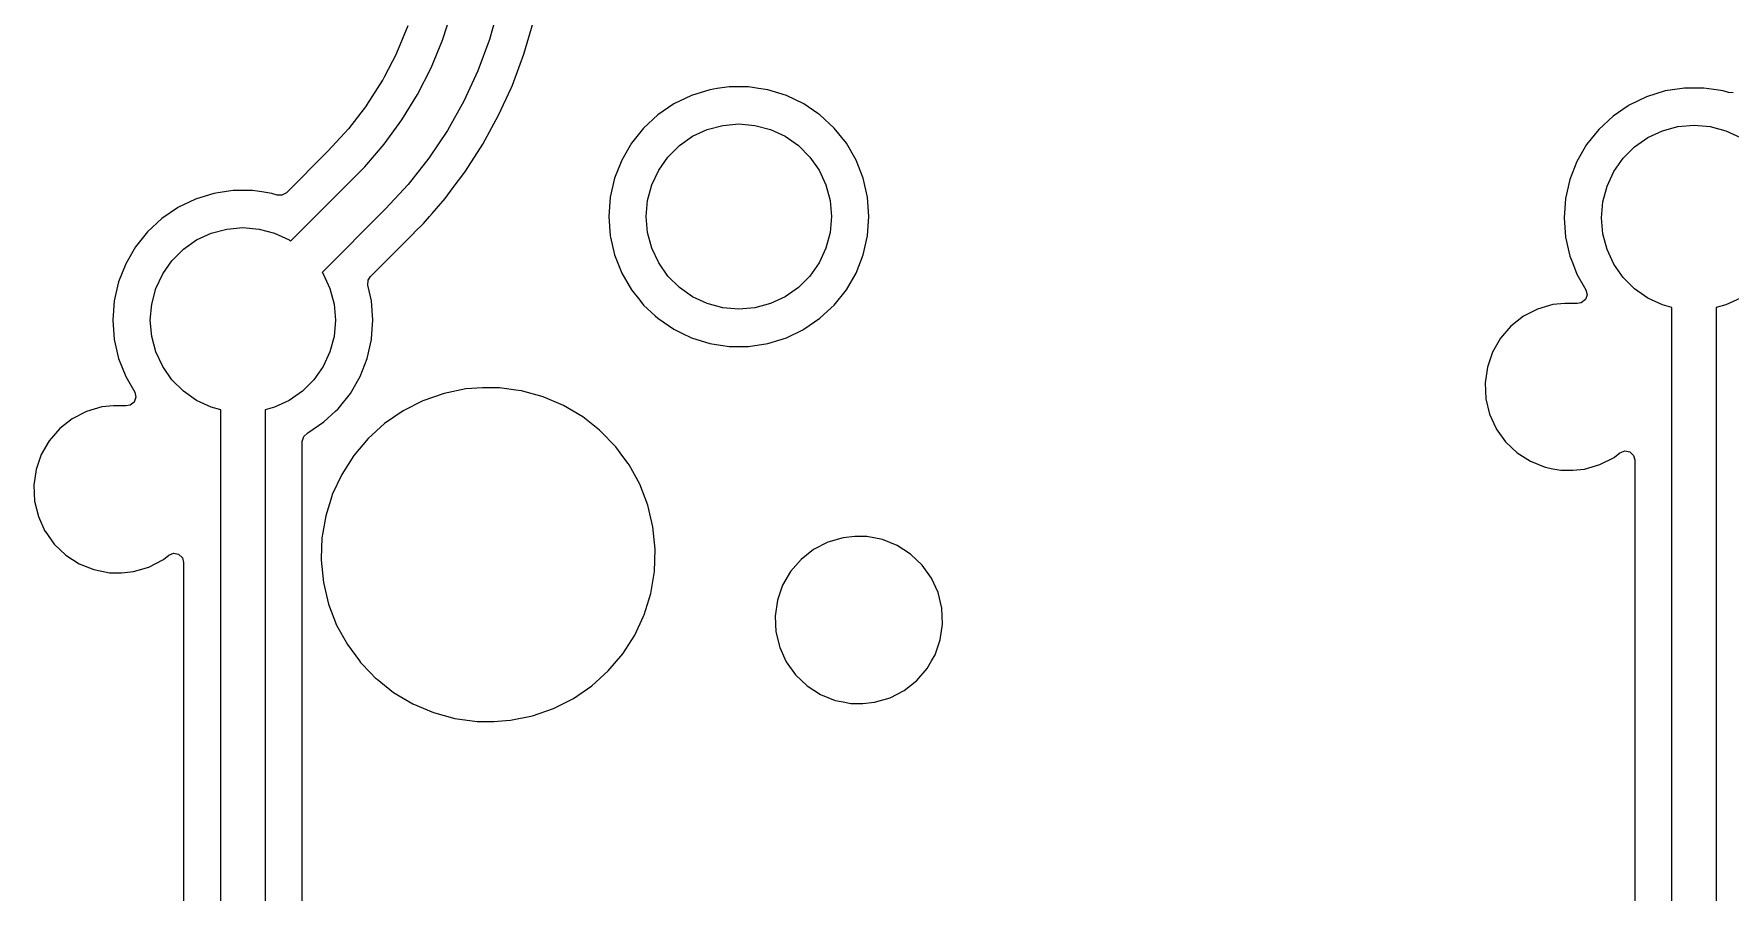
# Model space of a CAD drawing. Extents: x 68 to 346, y -197 to -84.
# Drawn here: x 103.2 to 126.09, y -128.35 to -116.77 of the extents above; entities that cross this region are included whole.
import ezdxf

# ---------------------------------------------------------------- set-up
doc = ezdxf.new("R2010")
doc.units = 0
doc.layers.add('BLACK', color=7, linetype='CONTINUOUS')

msp = doc.modelspace()

# ---------------------------------------------------------------- linework, layer by layer
at = {"layer": 'BLACK', "linetype": 'CONTINUOUS'}
for p, q in [((108.711, -116.851), (108.835, -116.467)), ((109.466, -116.41), (109.344, -116.844)), ((108.243, -116.66), (108.09, -117.029)), ((109.809, -117.042), (109.935, -116.614)), ((108.556, -117.224), (108.711, -116.851)), ((109.344, -116.844), (109.188, -117.267)), ((108.088, -117.034), (107.923, -117.35)), ((108.09, -117.029), (108.088, -117.034)), ((109.654, -117.46), (109.76, -117.176)), ((109.76, -117.176), (109.809, -117.042)), ((109.809, -117.042), (109.809, -117.042)), ((107.901, -117.393), (107.686, -117.73)), ((107.904, -117.388), (107.901, -117.393)), ((107.923, -117.35), (107.904, -117.388)), ((108.373, -117.584), (108.556, -117.224)), ((109.188, -117.267), (108.999, -117.676)), ((108.161, -117.928), (108.373, -117.584)), ((109.468, -117.866), (109.636, -117.499)), ((109.636, -117.499), (109.654, -117.46)), ((112.07, -117.599), (111.834, -117.713)), ((112.321, -117.522), (112.07, -117.599)), ((112.418, -117.507), (112.321, -117.522)), ((112.321, -117.522), (112.321, -117.522)), ((112.321, -117.522), (112.321, -117.522)), ((112.58, -117.483), (112.418, -117.507)), ((112.842, -117.483), (112.58, -117.483)), ((112.58, -117.483), (112.58, -117.483)), ((112.977, -117.503), (112.842, -117.483)), ((112.842, -117.483), (112.842, -117.483)), ((113.102, -117.522), (112.977, -117.503)), ((113.353, -117.599), (113.102, -117.522)), ((113.102, -117.522), (113.102, -117.522)), ((113.102, -117.522), (113.102, -117.522)), ((113.589, -117.713), (113.353, -117.599)), ((113.353, -117.599), (113.353, -117.599)), ((124.963, -117.616), (124.727, -117.729)), ((125.214, -117.538), (124.963, -117.616)), ((125.311, -117.523), (125.214, -117.538)), ((125.214, -117.538), (125.214, -117.538)), ((125.214, -117.538), (125.214, -117.538)), ((125.473, -117.499), (125.311, -117.523)), ((125.735, -117.499), (125.473, -117.499)), ((125.473, -117.499), (125.473, -117.499)), ((125.87, -117.519), (125.735, -117.499)), ((125.735, -117.499), (125.735, -117.499)), ((125.995, -117.538), (125.87, -117.519)), ((126.068, -117.561), (125.995, -117.538)), ((125.995, -117.538), (125.995, -117.538)), ((125.995, -117.538), (125.995, -117.538)), ((126.131, -117.563), (126.068, -117.561)), ((107.683, -117.734), (107.44, -118.051)), ((107.686, -117.73), (107.683, -117.734)), ((108.999, -117.676), (108.779, -118.07)), ((109.255, -118.257), (109.468, -117.866)), ((111.617, -117.861), (111.424, -118.039)), ((111.834, -117.713), (111.617, -117.861)), ((111.834, -117.713), (111.834, -117.713)), ((113.777, -117.841), (113.589, -117.713)), ((113.589, -117.713), (113.589, -117.713)), ((113.589, -117.713), (113.589, -117.713)), ((113.589, -117.713), (113.589, -117.713)), ((113.806, -117.861), (113.777, -117.841)), ((113.998, -118.039), (113.806, -117.861)), ((124.51, -117.877), (124.317, -118.056)), ((124.714, -117.738), (124.51, -117.877)), ((124.727, -117.729), (124.714, -117.738)), ((124.727, -117.729), (124.727, -117.729)), ((124.727, -117.729), (124.727, -117.729)), ((124.727, -117.729), (124.727, -117.729)), ((107.388, -118.108), (107.165, -118.352)), ((107.436, -118.055), (107.388, -118.108)), ((107.44, -118.051), (107.436, -118.055)), ((107.924, -118.255), (108.161, -117.928)), ((108.779, -118.07), (108.528, -118.445)), ((111.424, -118.039), (111.261, -118.244)), ((112.086, -118.15), (112.284, -118.058)), ((112.284, -118.058), (112.494, -118.002)), ((112.494, -118.002), (112.711, -117.983)), ((112.711, -117.983), (112.928, -118.002)), ((112.928, -118.002), (113.139, -118.058)), ((113.139, -118.058), (113.336, -118.15)), ((114.162, -118.244), (113.998, -118.039)), ((113.998, -118.039), (113.998, -118.039)), ((113.998, -118.039), (113.998, -118.039)), ((124.317, -118.056), (124.154, -118.261)), ((124.979, -118.167), (125.177, -118.075)), ((125.177, -118.075), (125.387, -118.019)), ((125.387, -118.019), (125.604, -118)), ((125.604, -118), (125.821, -118.019)), ((125.821, -118.019), (126.032, -118.075)), ((126.032, -118.075), (126.229, -118.167)), ((107.165, -118.352), (106.604, -118.912)), ((107.662, -118.563), (107.924, -118.255)), ((109.182, -118.37), (109.255, -118.257)), ((109.255, -118.257), (109.255, -118.257)), ((111.261, -118.244), (111.13, -118.471)), ((111.754, -118.43), (111.908, -118.275)), ((111.908, -118.275), (112.086, -118.15)), ((113.336, -118.15), (113.515, -118.275)), ((113.515, -118.275), (113.669, -118.43)), ((114.293, -118.471), (114.162, -118.244)), ((124.154, -118.261), (124.023, -118.488)), ((124.647, -118.446), (124.801, -118.292)), ((124.801, -118.292), (124.979, -118.167)), ((107.519, -118.705), (107.662, -118.563)), ((108.528, -118.445), (108.249, -118.799)), ((109.014, -118.632), (109.182, -118.37)), ((111.13, -118.471), (111.034, -118.716)), ((111.629, -118.608), (111.754, -118.43)), ((113.669, -118.43), (113.794, -118.608)), ((114.389, -118.716), (114.293, -118.471)), ((124.023, -118.488), (123.927, -118.732)), ((124.522, -118.625), (124.647, -118.446)), ((106.661, -119.563), (107.519, -118.705)), ((107.519, -118.705), (107.519, -118.705)), ((107.519, -118.705), (107.519, -118.705)), ((108.249, -118.799), (107.943, -119.13)), ((108.856, -118.842), (109.014, -118.632)), ((109.014, -118.632), (109.014, -118.632)), ((111.034, -118.716), (110.975, -118.971)), ((111.034, -118.716), (111.034, -118.716)), ((111.48, -119.016), (111.537, -118.805)), ((111.537, -118.805), (111.629, -118.608)), ((113.794, -118.608), (113.886, -118.805)), ((113.886, -118.805), (113.942, -119.016)), ((114.447, -118.971), (114.389, -118.716)), ((123.927, -118.732), (123.868, -118.988)), ((123.927, -118.732), (123.927, -118.732)), ((124.43, -118.822), (124.522, -118.625)), ((105.375, -118.998), (105.139, -119.112)), ((105.626, -118.92), (105.375, -118.998)), ((105.736, -118.904), (105.626, -118.92)), ((105.626, -118.92), (105.626, -118.92)), ((105.626, -118.92), (105.626, -118.92)), ((105.885, -118.881), (105.736, -118.904)), ((106.148, -118.881), (105.885, -118.881)), ((105.885, -118.881), (105.885, -118.881)), ((106.27, -118.9), (106.148, -118.881)), ((106.148, -118.881), (106.148, -118.881)), ((106.407, -118.92), (106.27, -118.9)), ((106.48, -118.943), (106.407, -118.92)), ((106.407, -118.92), (106.407, -118.92)), ((106.407, -118.92), (106.407, -118.92)), ((106.543, -118.946), (106.48, -118.943)), ((106.604, -118.912), (106.543, -118.946)), ((108.572, -119.191), (108.746, -118.989)), ((108.746, -118.989), (108.856, -118.842)), ((110.975, -118.971), (110.956, -119.233)), ((110.975, -118.971), (110.975, -118.971)), ((111.461, -119.233), (111.48, -119.016)), ((113.942, -119.016), (113.961, -119.233)), ((114.467, -119.233), (114.447, -118.971)), ((114.447, -118.971), (114.447, -118.971)), ((114.447, -118.971), (114.447, -118.971)), ((114.447, -118.971), (114.447, -118.971)), ((123.868, -118.988), (123.849, -119.25)), ((123.868, -118.988), (123.868, -118.988)), ((124.354, -119.25), (124.373, -119.033)), ((124.373, -119.033), (124.43, -118.822)), ((104.922, -119.259), (104.73, -119.438)), ((105.135, -119.114), (104.922, -119.259)), ((105.139, -119.112), (105.135, -119.114)), ((105.139, -119.112), (105.139, -119.112)), ((105.139, -119.112), (105.139, -119.112)), ((105.139, -119.112), (105.139, -119.112)), ((107.943, -119.13), (107.085, -119.987)), ((107.943, -119.13), (107.943, -119.13)), ((108.455, -119.326), (108.535, -119.233)), ((108.535, -119.233), (108.572, -119.191)), ((110.956, -119.233), (110.956, -119.233)), ((110.956, -119.233), (110.975, -119.495)), ((111.48, -119.45), (111.461, -119.233)), ((113.961, -119.233), (113.942, -119.45)), ((114.447, -119.495), (114.467, -119.233)), ((114.467, -119.233), (114.467, -119.233)), ((123.849, -119.25), (123.849, -119.25)), ((123.849, -119.25), (123.868, -119.511)), ((124.373, -119.467), (124.354, -119.25)), ((104.73, -119.438), (104.566, -119.643)), ((105.392, -119.549), (105.589, -119.457)), ((105.589, -119.457), (105.8, -119.401)), ((105.8, -119.401), (106.017, -119.382)), ((106.017, -119.382), (106.234, -119.401)), ((106.234, -119.401), (106.444, -119.457)), ((106.444, -119.457), (106.642, -119.549)), ((107.737, -120.043), (108.329, -119.452)), ((108.329, -119.452), (108.33, -119.451)), ((108.329, -119.452), (108.329, -119.452)), ((108.33, -119.45), (108.455, -119.326)), ((108.33, -119.451), (108.33, -119.45)), ((110.975, -119.495), (110.975, -119.495)), ((110.975, -119.495), (110.975, -119.495)), ((110.975, -119.495), (110.975, -119.495)), ((110.975, -119.495), (110.979, -119.511)), ((111.537, -119.661), (111.48, -119.45)), ((113.942, -119.45), (113.886, -119.661)), ((114.389, -119.75), (114.447, -119.495)), ((114.447, -119.495), (114.447, -119.495)), ((124.43, -119.677), (124.373, -119.467)), ((104.566, -119.643), (104.435, -119.87)), ((105.059, -119.828), (105.213, -119.674)), ((105.213, -119.674), (105.392, -119.549)), ((106.642, -119.549), (106.661, -119.563)), ((110.979, -119.511), (111.034, -119.75)), ((111.629, -119.858), (111.537, -119.661)), ((113.886, -119.661), (113.794, -119.858)), ((123.868, -119.511), (123.868, -119.511)), ((123.868, -119.511), (123.927, -119.767)), ((124.522, -119.875), (124.43, -119.677)), ((104.435, -119.87), (104.339, -120.114)), ((104.934, -120.007), (105.059, -119.828)), ((111.034, -119.75), (111.034, -119.75)), ((111.034, -119.75), (111.034, -119.75)), ((111.034, -119.75), (111.13, -119.995)), ((111.754, -120.037), (111.629, -119.858)), ((113.794, -119.858), (113.669, -120.037)), ((114.293, -119.995), (114.389, -119.75)), ((123.927, -119.767), (123.927, -119.767)), ((123.927, -119.767), (123.927, -119.767)), ((123.927, -119.767), (123.961, -119.854)), ((123.961, -119.854), (124.023, -120.011)), ((124.647, -120.053), (124.522, -119.875)), ((104.339, -120.114), (104.281, -120.37)), ((104.339, -120.114), (104.339, -120.114)), ((104.842, -120.204), (104.934, -120.007)), ((107.085, -119.987), (107.099, -120.007)), ((107.099, -120.007), (107.191, -120.204)), ((107.704, -120.158), (107.708, -120.089)), ((107.752, -120.37), (107.704, -120.158)), ((107.708, -120.089), (107.737, -120.043)), ((111.13, -119.995), (111.261, -120.222)), ((111.908, -120.191), (111.754, -120.037)), ((112.086, -120.316), (111.908, -120.191)), ((113.515, -120.191), (113.336, -120.316)), ((113.669, -120.037), (113.515, -120.191)), ((114.162, -120.222), (114.293, -119.995)), ((124.023, -120.011), (124.143, -120.22)), ((124.801, -120.207), (124.647, -120.053)), ((104.281, -120.37), (104.261, -120.632)), ((104.281, -120.37), (104.281, -120.37)), ((104.767, -120.632), (104.786, -120.415)), ((104.786, -120.415), (104.842, -120.204)), ((107.191, -120.204), (107.248, -120.415)), ((107.248, -120.415), (107.267, -120.632)), ((107.772, -120.632), (107.752, -120.37)), ((107.752, -120.37), (107.752, -120.37)), ((107.752, -120.37), (107.752, -120.37)), ((107.752, -120.37), (107.752, -120.37)), ((111.261, -120.222), (111.373, -120.362)), ((111.373, -120.362), (111.424, -120.427)), ((112.284, -120.408), (112.086, -120.316)), ((112.494, -120.464), (112.284, -120.408)), ((113.139, -120.408), (112.928, -120.464)), ((113.336, -120.316), (113.139, -120.408)), ((113.998, -120.427), (114.162, -120.222)), ((123.698, -120.42), (123.492, -120.481)), ((123.859, -120.405), (123.698, -120.42)), ((123.698, -120.42), (123.698, -120.42)), ((124.02, -120.405), (123.859, -120.405)), ((124.024, -120.405), (124.02, -120.405)), ((124.082, -120.397), (124.024, -120.405)), ((124.137, -120.354), (124.082, -120.397)), ((124.16, -120.288), (124.137, -120.354)), ((124.143, -120.22), (124.16, -120.288)), ((124.979, -120.332), (124.801, -120.207)), ((125.177, -120.424), (124.979, -120.332)), ((126.229, -120.332), (126.032, -120.424)), ((104.261, -120.632), (104.261, -120.632)), ((104.261, -120.632), (104.281, -120.893)), ((104.786, -120.849), (104.767, -120.632)), ((107.267, -120.632), (107.248, -120.849)), ((107.754, -120.877), (107.772, -120.632)), ((107.772, -120.632), (107.772, -120.632)), ((111.424, -120.427), (111.582, -120.573)), ((111.582, -120.573), (111.617, -120.605)), ((111.617, -120.605), (111.834, -120.753)), ((112.711, -120.483), (112.494, -120.464)), ((112.928, -120.464), (112.711, -120.483)), ((113.589, -120.753), (113.806, -120.605)), ((113.806, -120.605), (113.958, -120.465)), ((113.958, -120.465), (113.998, -120.427)), ((113.998, -120.427), (113.998, -120.427)), ((113.998, -120.427), (113.998, -120.427)), ((123.301, -120.579), (123.132, -120.712)), ((123.492, -120.481), (123.301, -120.579)), ((125.304, -120.458), (125.177, -120.424)), ((125.304, -132.448), (125.304, -120.458)), ((126.032, -120.424), (125.904, -120.458)), ((125.904, -120.458), (125.904, -132.448)), ((104.842, -121.059), (104.786, -120.849)), ((107.248, -120.849), (107.191, -121.059)), ((107.752, -120.893), (107.754, -120.877)), ((111.834, -120.753), (111.834, -120.753)), ((111.834, -120.753), (111.834, -120.753)), ((111.834, -120.753), (111.834, -120.753)), ((111.834, -120.753), (111.94, -120.805)), ((111.94, -120.805), (112.07, -120.867)), ((112.07, -120.867), (112.07, -120.867)), ((112.07, -120.867), (112.07, -120.867)), ((112.07, -120.867), (112.321, -120.944)), ((113.102, -120.944), (113.353, -120.867)), ((113.353, -120.867), (113.573, -120.761)), ((113.573, -120.761), (113.589, -120.753)), ((113.589, -120.753), (113.589, -120.753)), ((113.589, -120.753), (113.589, -120.753)), ((122.991, -120.875), (122.884, -121.061)), ((123.132, -120.712), (122.991, -120.875)), ((123.132, -120.712), (123.132, -120.712)), ((104.281, -120.893), (104.281, -120.893)), ((104.281, -120.893), (104.339, -121.149)), ((104.934, -121.257), (104.842, -121.059)), ((107.191, -121.059), (107.099, -121.257)), ((107.694, -121.149), (107.752, -120.893)), ((112.321, -120.944), (112.58, -120.984)), ((112.58, -120.984), (112.842, -120.984)), ((112.842, -120.984), (113.102, -120.944)), ((122.884, -121.061), (122.814, -121.264)), ((104.339, -121.149), (104.339, -121.149)), ((104.339, -121.149), (104.339, -121.149)), ((104.339, -121.149), (104.348, -121.172)), ((104.348, -121.172), (104.435, -121.393)), ((105.059, -121.435), (104.934, -121.257)), ((107.099, -121.257), (106.974, -121.435)), ((107.598, -121.393), (107.694, -121.149)), ((122.814, -121.264), (122.783, -121.477)), ((122.814, -121.264), (122.814, -121.264)), ((104.435, -121.393), (104.556, -121.602)), ((105.213, -121.589), (105.059, -121.435)), ((106.974, -121.435), (106.82, -121.589)), ((107.467, -121.621), (107.598, -121.393)), ((109.027, -121.559), (108.732, -121.619)), ((109.252, -121.544), (109.027, -121.559)), ((109.027, -121.559), (109.027, -121.559)), ((109.478, -121.544), (109.252, -121.544)), ((109.252, -121.544), (109.252, -121.544)), ((109.702, -121.574), (109.478, -121.544)), ((122.783, -121.477), (122.783, -121.477)), ((122.783, -121.477), (122.793, -121.691)), ((104.271, -121.787), (104.111, -121.802)), ((104.432, -121.787), (104.271, -121.787)), ((104.436, -121.788), (104.432, -121.787)), ((104.494, -121.779), (104.436, -121.788)), ((104.549, -121.736), (104.494, -121.779)), ((104.572, -121.67), (104.549, -121.736)), ((104.556, -121.602), (104.572, -121.67)), ((105.392, -121.714), (105.213, -121.589)), ((105.589, -121.806), (105.392, -121.714)), ((106.642, -121.714), (106.444, -121.806)), ((106.82, -121.589), (106.642, -121.714)), ((107.303, -121.826), (107.467, -121.621)), ((108.447, -121.718), (108.178, -121.854)), ((108.732, -121.619), (108.447, -121.718)), ((108.447, -121.718), (108.447, -121.718)), ((109.777, -121.584), (109.702, -121.574)), ((110.068, -121.664), (109.777, -121.584)), ((110.345, -121.782), (110.068, -121.664)), ((110.068, -121.664), (110.068, -121.664)), ((110.604, -121.935), (110.345, -121.782)), ((122.793, -121.691), (122.844, -121.9)), ((103.714, -121.962), (103.545, -122.094)), ((103.905, -121.863), (103.714, -121.962)), ((104.111, -121.802), (103.905, -121.863)), ((104.111, -121.802), (104.111, -121.802)), ((104.111, -121.802), (104.111, -121.802)), ((105.717, -121.841), (105.589, -121.806)), ((105.717, -133.83), (105.717, -121.841)), ((106.444, -121.806), (106.317, -121.841)), ((106.317, -121.841), (106.317, -133.83)), ((106.894, -122.152), (107.111, -122.004)), ((107.111, -122.004), (107.268, -121.859)), ((107.268, -121.859), (107.303, -121.826)), ((107.303, -121.826), (107.303, -121.826)), ((107.303, -121.826), (107.303, -121.826)), ((107.93, -122.025), (107.706, -122.227)), ((108.178, -121.854), (107.93, -122.025)), ((110.831, -122.114), (110.604, -121.935)), ((110.604, -121.935), (110.604, -121.935)), ((110.604, -121.935), (110.604, -121.935)), ((122.844, -121.9), (122.844, -121.9)), ((122.844, -121.9), (122.933, -122.094)), ((103.545, -122.094), (103.404, -122.257)), ((103.545, -122.094), (103.545, -122.094)), ((106.817, -122.267), (106.837, -122.2)), ((106.837, -122.2), (106.887, -122.155)), ((106.887, -122.155), (106.894, -122.152)), ((107.706, -122.227), (107.512, -122.457)), ((110.841, -122.122), (110.831, -122.114)), ((111.05, -122.339), (110.841, -122.122)), ((122.933, -122.094), (122.933, -122.096)), ((122.933, -122.096), (123.058, -122.271)), ((103.296, -122.443), (103.226, -122.646)), ((103.404, -122.257), (103.296, -122.443)), ((106.817, -123.87), (106.817, -122.267)), ((107.512, -122.457), (107.35, -122.711)), ((111.147, -122.47), (111.05, -122.339)), ((111.216, -122.564), (111.147, -122.47)), ((123.058, -122.271), (123.058, -122.271)), ((123.058, -122.271), (123.058, -122.271)), ((123.058, -122.271), (123.214, -122.419)), ((123.214, -122.419), (123.214, -122.419)), ((123.214, -122.419), (123.214, -122.419)), ((123.214, -122.419), (123.394, -122.535)), ((124.333, -122.58), (124.524, -122.482)), ((124.524, -122.482), (124.528, -122.478)), ((124.528, -122.478), (124.603, -122.419)), ((124.603, -122.419), (124.668, -122.393)), ((124.668, -122.393), (124.737, -122.406)), ((124.737, -122.406), (124.787, -122.455)), ((124.787, -122.455), (124.804, -122.517)), ((103.226, -122.646), (103.196, -122.859)), ((103.226, -122.646), (103.226, -122.646)), ((107.35, -122.711), (107.223, -122.984)), ((107.35, -122.711), (107.35, -122.711)), ((111.229, -122.581), (111.216, -122.564)), ((111.374, -122.845), (111.229, -122.581)), ((123.394, -122.535), (123.594, -122.615)), ((123.594, -122.615), (123.699, -122.636)), ((123.699, -122.636), (123.805, -122.656)), ((123.805, -122.656), (123.805, -122.656)), ((123.805, -122.656), (123.966, -122.656)), ((123.966, -122.656), (124.126, -122.641)), ((123.966, -122.656), (123.966, -122.656)), ((124.126, -122.641), (124.333, -122.58)), ((124.804, -122.517), (124.804, -132.448)), ((103.196, -122.859), (103.196, -122.859)), ((103.196, -122.859), (103.206, -123.074)), ((111.482, -123.127), (111.374, -122.845)), ((103.206, -123.074), (103.256, -123.282)), ((107.216, -123.006), (107.134, -123.272)), ((107.223, -122.984), (107.216, -123.006)), ((107.223, -122.984), (107.223, -122.984)), ((111.552, -123.42), (111.482, -123.127)), ((103.256, -123.282), (103.256, -123.282)), ((103.256, -123.282), (103.345, -123.477)), ((107.134, -123.272), (107.096, -123.497)), ((103.345, -123.477), (103.346, -123.478)), ((103.346, -123.478), (103.47, -123.653)), ((107.083, -123.569), (107.074, -123.846)), ((107.096, -123.497), (107.083, -123.569)), ((111.582, -123.719), (111.552, -123.42)), ((113.91, -123.627), (113.719, -123.726)), ((114.117, -123.567), (113.91, -123.627)), ((114.277, -123.551), (114.117, -123.567)), ((114.117, -123.567), (114.117, -123.567)), ((114.117, -123.567), (114.117, -123.567)), ((114.438, -123.551), (114.277, -123.551)), ((114.649, -123.592), (114.438, -123.551)), ((114.438, -123.551), (114.438, -123.551)), ((114.849, -123.672), (114.649, -123.592)), ((103.47, -123.653), (103.47, -123.653)), ((103.47, -123.653), (103.47, -123.653)), ((103.47, -123.653), (103.626, -123.801)), ((103.626, -123.801), (103.626, -123.801)), ((103.626, -123.801), (103.626, -123.801)), ((103.626, -123.801), (103.807, -123.918)), ((104.943, -123.859), (105.015, -123.801)), ((105.015, -123.801), (105.08, -123.775)), ((105.08, -123.775), (105.149, -123.789)), ((105.149, -123.789), (105.2, -123.837)), ((105.2, -123.837), (105.216, -123.899)), ((107.074, -123.846), (107.073, -123.87)), ((111.572, -124.021), (111.582, -123.719)), ((113.719, -123.726), (113.55, -123.859)), ((115.029, -123.788), (114.849, -123.672)), ((115.185, -123.937), (115.029, -123.788)), ((103.807, -123.918), (104.006, -123.997)), ((104.006, -123.997), (104.112, -124.018)), ((104.112, -124.018), (104.217, -124.038)), ((104.217, -124.038), (104.217, -124.038)), ((104.217, -124.038), (104.378, -124.038)), ((104.378, -124.038), (104.539, -124.023)), ((104.378, -124.038), (104.378, -124.038)), ((104.539, -124.023), (104.745, -123.962)), ((104.745, -123.962), (104.936, -123.864)), ((104.936, -123.864), (104.943, -123.859)), ((105.216, -123.899), (105.216, -133.83)), ((106.817, -130.729), (106.817, -123.87)), ((107.073, -123.87), (107.104, -124.17)), ((111.522, -124.318), (111.572, -124.021)), ((113.41, -124.021), (113.302, -124.207)), ((113.55, -123.859), (113.41, -124.021)), ((113.55, -123.859), (113.55, -123.859)), ((115.31, -124.112), (115.185, -123.937)), ((115.185, -123.937), (115.185, -123.937)), ((115.185, -123.937), (115.185, -123.937)), ((107.104, -124.17), (107.104, -124.17)), ((107.104, -124.17), (107.173, -124.463)), ((113.302, -124.207), (113.232, -124.41)), ((115.399, -124.307), (115.31, -124.112)), ((115.45, -124.516), (115.399, -124.307)), ((107.173, -124.463), (107.173, -124.463)), ((107.173, -124.463), (107.282, -124.744)), ((111.433, -124.605), (111.522, -124.318)), ((113.232, -124.41), (113.201, -124.623)), ((113.232, -124.41), (113.232, -124.41)), ((115.46, -124.731), (115.45, -124.516)), ((107.282, -124.744), (107.282, -124.744)), ((107.282, -124.744), (107.427, -125.008)), ((111.306, -124.879), (111.424, -124.623)), ((111.424, -124.623), (111.433, -124.605)), ((113.201, -124.623), (113.201, -124.623)), ((113.201, -124.623), (113.211, -124.838)), ((115.429, -124.943), (115.46, -124.731)), ((111.144, -125.133), (111.306, -124.879)), ((113.211, -124.838), (113.262, -125.047)), ((115.359, -125.147), (115.429, -124.943)), ((107.427, -125.008), (107.427, -125.008)), ((107.427, -125.008), (107.589, -125.229)), ((107.589, -125.229), (107.605, -125.251)), ((110.949, -125.363), (111.144, -125.133)), ((113.262, -125.047), (113.262, -125.047)), ((113.262, -125.047), (113.351, -125.241)), ((115.251, -125.333), (115.312, -125.229)), ((115.312, -125.229), (115.359, -125.147)), ((107.605, -125.251), (107.742, -125.392)), ((107.742, -125.392), (107.803, -125.456)), ((107.803, -125.456), (107.815, -125.468)), ((110.726, -125.565), (110.949, -125.363)), ((113.351, -125.241), (113.351, -125.242)), ((113.351, -125.242), (113.476, -125.417)), ((113.476, -125.417), (113.476, -125.417)), ((113.476, -125.417), (113.476, -125.417)), ((113.476, -125.417), (113.632, -125.566)), ((115.111, -125.495), (115.251, -125.333)), ((115.251, -125.333), (115.251, -125.333)), ((107.815, -125.468), (107.827, -125.477)), ((107.827, -125.477), (108.051, -125.654)), ((108.051, -125.654), (108.051, -125.654)), ((108.051, -125.654), (108.051, -125.654)), ((108.051, -125.654), (108.31, -125.808)), ((110.477, -125.735), (110.726, -125.565)), ((113.632, -125.566), (113.632, -125.566)), ((113.632, -125.566), (113.632, -125.566)), ((113.632, -125.566), (113.812, -125.682)), ((113.812, -125.682), (114.012, -125.762)), ((114.751, -125.727), (114.942, -125.628)), ((114.942, -125.628), (115.111, -125.495)), ((108.31, -125.808), (108.588, -125.926)), ((109.924, -125.97), (110.208, -125.871)), ((110.208, -125.871), (110.477, -125.735)), ((114.012, -125.762), (114.118, -125.782)), ((114.118, -125.782), (114.223, -125.802)), ((114.223, -125.802), (114.223, -125.802)), ((114.223, -125.802), (114.384, -125.802)), ((114.384, -125.802), (114.544, -125.787)), ((114.384, -125.802), (114.384, -125.802)), ((114.544, -125.787), (114.751, -125.727)), ((108.588, -125.926), (108.878, -126.005)), ((108.878, -126.005), (109.177, -126.045)), ((109.177, -126.045), (109.177, -126.045)), ((109.177, -126.045), (109.403, -126.045)), ((109.403, -126.045), (109.567, -126.034)), ((109.567, -126.034), (109.628, -126.03)), ((109.628, -126.03), (109.924, -125.97))]:
    msp.add_line(p, q, dxfattribs=at)

doc.saveas('drawing.dxf')
